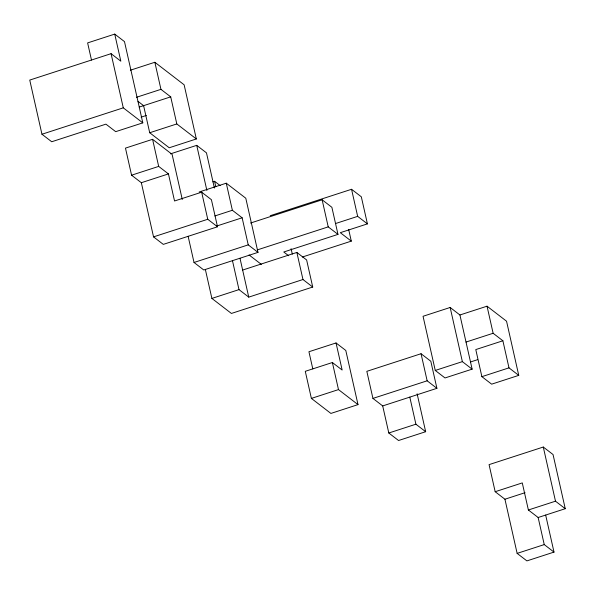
<?xml version="1.0" encoding="UTF-8"?>
<svg xmlns="http://www.w3.org/2000/svg" width="595" height="595" viewBox="0 0 595 595"><rect width="100%" height="100%" fill="white"/><g stroke="black" fill="none" stroke-linecap="round" stroke-linejoin="round"><path stroke-width="0.89" d="M114.731 34.101L120.83 61.181L111.072 53.669L29.75 80.08L41.955 134.239L51.713 141.751L105.932 124.147L115.69 131.659L142.8 122.86L124.489 41.613L114.731 34.101L87.621 42.907L91.489 60.058M130.364 70.217L154.849 62.267L184.13 84.802L196.335 138.962L169.225 147.768L149.709 132.744L143.603 105.665L138.025 101.366M136.463 97.297L160.948 89.347L170.713 96.859L176.812 123.938L196.335 138.962M41.955 134.239L123.277 107.836L142.8 122.86M139.23 107.078L170.713 96.859M141.119 117.148L146.37 115.445M149.709 132.744L176.812 123.938M152.58 139.319L125.471 148.118L131.577 175.198L141.335 182.71L153.54 236.877L163.298 244.381L217.517 226.784L211.411 199.697L201.653 192.185L174.543 200.991L168.445 173.911L158.679 166.399L152.58 139.319L172.096 154.336L182.271 199.474M170.482 153.86L196.714 145.344L206.472 152.856L214.408 188.057M131.577 175.198L158.679 166.399M141.335 182.71L168.445 173.911M212.832 181.862L214.579 181.289L220.157 185.588M199.161 191.992L226.271 183.193L245.787 198.217L257.992 252.377L203.78 269.981L194.022 262.469L188.124 236.289M214.884 215.948L232.37 210.273L242.135 217.785L248.234 244.865L257.992 252.377M153.54 236.877L207.752 219.272L217.517 226.784M216.773 226.018L242.135 217.785M270.234 215.695L351.556 189.284L361.314 196.796L367.42 223.876L340.31 232.682L351.295 241.131L302.327 257.033M250.525 223.043L322.126 199.794L331.884 207.305L337.982 234.385L283.77 251.99L288.649 255.746M194.022 262.469L248.234 244.865M335.558 223.542L357.662 216.364L367.42 223.876M257.509 249.841L328.224 226.874L337.982 234.385M242.648 270.048L296.86 252.444L306.626 259.955L312.725 287.035L231.403 313.446L211.887 298.422L205.372 269.535M211.887 298.422L238.989 289.616L248.755 297.128L302.967 279.524L312.725 287.035M336.041 342.951L342.147 370.031L332.382 362.519L305.28 371.317L311.378 398.405L330.902 413.428L358.004 404.622L345.799 350.462L336.041 342.951L308.931 351.749L312.799 368.9M450.162 307.474L423.052 316.28L435.257 370.44L445.015 377.951L472.125 369.153L459.92 314.986L450.162 307.474L462.367 361.641L472.125 369.153M459.92 314.986L487.03 306.187L506.546 321.211L518.751 375.371L491.649 384.169L481.883 376.657L475.784 349.577L502.887 340.779L508.993 367.859L518.751 375.371M382.697 405.924L436.909 388.319L430.81 361.239L421.044 353.728L366.832 371.332L372.939 398.412L382.697 405.924L388.803 433.004L398.561 440.516L425.663 431.71L417.125 393.801M466.019 342.066L493.129 333.267L502.887 340.779M311.378 398.405L338.488 389.599L358.004 404.622M435.257 370.44L462.367 361.641M470.675 361.916L477.673 359.648M372.939 398.412L427.151 380.807L436.909 388.319M481.883 376.657L508.993 367.859M388.803 433.004L415.905 424.205L425.663 431.71M495.174 491.715L522.276 482.909L528.382 509.989L538.14 517.501L565.25 508.703L553.045 454.535L543.287 447.031L489.068 464.628L495.174 491.715L504.932 499.227L517.137 553.387L526.902 560.899L554.005 552.093L545.667 515.084M504.932 499.227L525.043 492.69M528.382 509.989L555.492 501.191L565.25 508.703M517.137 553.387L544.246 544.589L554.005 552.093M249.074 254.95L261.361 264.411M543.287 447.031L555.492 501.191M538.14 517.501L544.246 544.589M487.03 306.187L493.129 333.267M421.044 353.728L427.151 380.807M409.806 397.118L415.905 424.205M351.556 189.284L357.662 216.364M348.648 229.395L351.295 241.131M322.126 199.794L328.224 226.874M332.382 362.519L338.488 389.599M296.86 252.444L302.967 279.524M291.089 248.673L292.309 254.087M226.271 183.193L232.37 210.273M240.001 258.312L248.755 297.128M214.579 181.289L215.799 186.711M232.481 260.729L238.989 289.616M196.714 145.344L206.889 190.474M201.653 192.185L207.752 219.272M154.849 62.267L160.948 89.347M111.072 53.669L123.277 107.836"/></g></svg>
